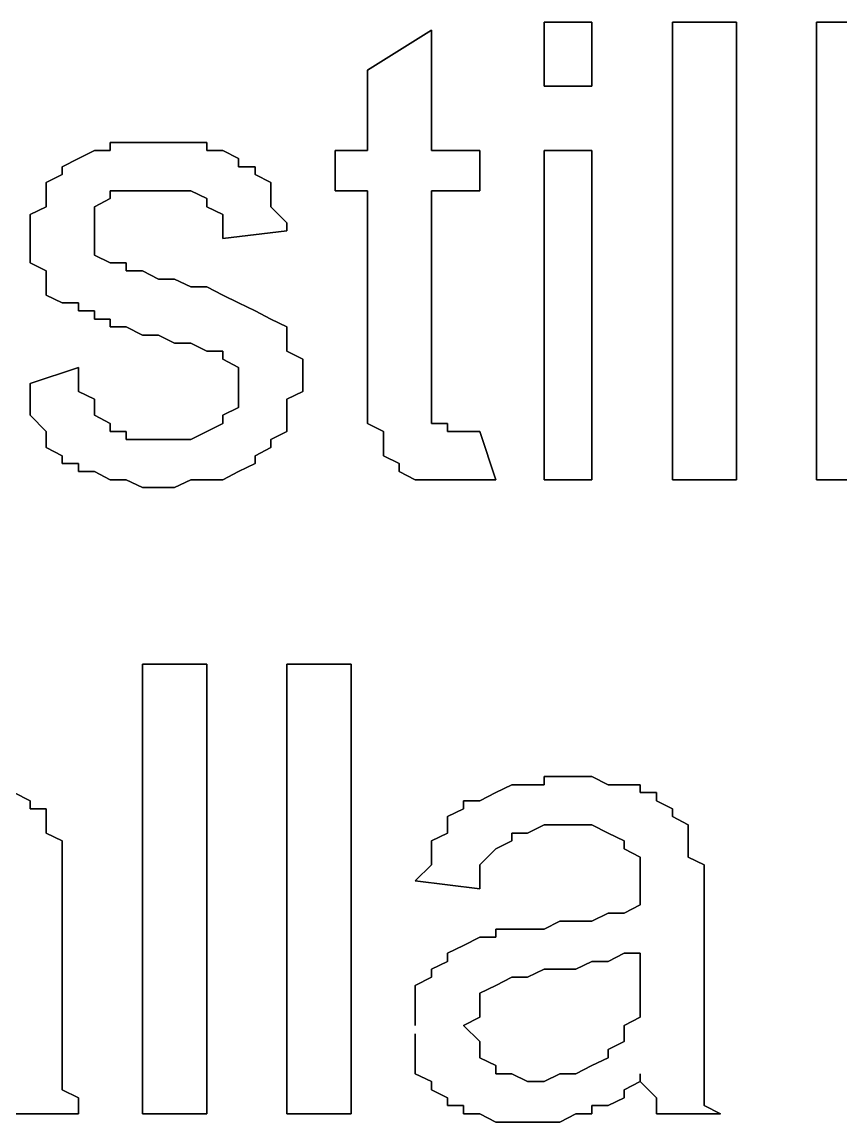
# Model space of a CAD drawing. Header units: metres. Extents: x 2.9 to 42.8, y 1.7 to 28.7.
# Drawn here: x 41.2697 to 41.4496, y 17.0162 to 17.2579 of the extents above; entities that cross this region are included whole.
import ezdxf

# ---------------------------------------------------------------- set-up
doc = ezdxf.new("R2010")
doc.units = ezdxf.units.M
doc.layers.add('GRIS', color=8, linetype='Continuous')

msp = doc.modelspace()

# ---------------------------------------------------------------- linework, layer by layer
at = {"layer": 'GRIS', "lineweight": -3}
for points in [[(41.3949, 17.2579), (41.3844, 17.2579), (41.3949, 17.2579)], [(41.3844, 17.2579), (41.3844, 17.2438), (41.3844, 17.2579)], [(41.3949, 17.2438), (41.3949, 17.2579), (41.3949, 17.2438)], [(41.4267, 17.2579), (41.4126, 17.2579), (41.4267, 17.2579)], [(41.4126, 17.2579), (41.4126, 17.1573), (41.4126, 17.2579)], [(41.4267, 17.1573), (41.4267, 17.2579), (41.4267, 17.1573)], [(41.4584, 17.2579), (41.4443, 17.2579), (41.4584, 17.2579)], [(41.4443, 17.2579), (41.4443, 17.1573), (41.4443, 17.2579)], [(41.3597, 17.2561), (41.3456, 17.2473), (41.3597, 17.2561)], [(41.3597, 17.2297), (41.3597, 17.2561), (41.3597, 17.2297)], [(41.3456, 17.2473), (41.3456, 17.2297), (41.3456, 17.2473)], [(41.3844, 17.2438), (41.3949, 17.2438), (41.3844, 17.2438)], [(41.2926, 17.2314), (41.2891, 17.2314), (41.2926, 17.2314)], [(41.2891, 17.2314), (41.2891, 17.2297), (41.2891, 17.2314)], [(41.2962, 17.2314), (41.2926, 17.2314), (41.2962, 17.2314)], [(41.2997, 17.2314), (41.2962, 17.2314), (41.2997, 17.2314)], [(41.3032, 17.2314), (41.2997, 17.2314), (41.3032, 17.2314)], [(41.3068, 17.2314), (41.3032, 17.2314), (41.3068, 17.2314)], [(41.3103, 17.2314), (41.3068, 17.2314), (41.3103, 17.2314)], [(41.3103, 17.2297), (41.3103, 17.2314), (41.3103, 17.2297)], [(41.2856, 17.2297), (41.2821, 17.2279), (41.2856, 17.2297)], [(41.2891, 17.2297), (41.2856, 17.2297), (41.2891, 17.2297)], [(41.3138, 17.2297), (41.3103, 17.2297), (41.3138, 17.2297)], [(41.3173, 17.2279), (41.3138, 17.2297), (41.3173, 17.2279)], [(41.3456, 17.2297), (41.3385, 17.2297), (41.3456, 17.2297)], [(41.3385, 17.2297), (41.3385, 17.2208), (41.3385, 17.2297)], [(41.3703, 17.2297), (41.3597, 17.2297), (41.3703, 17.2297)], [(41.3703, 17.2208), (41.3703, 17.2297), (41.3703, 17.2208)], [(41.3949, 17.2297), (41.3844, 17.2297), (41.3949, 17.2297)], [(41.3844, 17.2297), (41.3844, 17.1573), (41.3844, 17.2297)], [(41.3949, 17.1573), (41.3949, 17.2297), (41.3949, 17.1573)], [(41.2821, 17.2279), (41.2785, 17.2261), (41.2821, 17.2279)], [(41.2785, 17.2261), (41.2785, 17.2244), (41.2785, 17.2261)], [(41.3173, 17.2261), (41.3173, 17.2279), (41.3173, 17.2261)], [(41.3209, 17.2261), (41.3173, 17.2261), (41.3209, 17.2261)], [(41.3209, 17.2244), (41.3209, 17.2261), (41.3209, 17.2244)], [(41.2785, 17.2244), (41.275, 17.2226), (41.2785, 17.2244)], [(41.3244, 17.2226), (41.3209, 17.2244), (41.3244, 17.2226)], [(41.275, 17.2226), (41.275, 17.2191), (41.275, 17.2226)], [(41.3244, 17.2208), (41.3244, 17.2226), (41.3244, 17.2208)], [(41.275, 17.2191), (41.275, 17.2173), (41.275, 17.2191)], [(41.2856, 17.2173), (41.2891, 17.2191), (41.2856, 17.2173)], [(41.2891, 17.2191), (41.2891, 17.2208), (41.2891, 17.2191)], [(41.2891, 17.2208), (41.2926, 17.2208), (41.2891, 17.2208)], [(41.2926, 17.2208), (41.2962, 17.2208), (41.2926, 17.2208)], [(41.2962, 17.2208), (41.2997, 17.2208), (41.2962, 17.2208)], [(41.2997, 17.2208), (41.3032, 17.2208), (41.2997, 17.2208)], [(41.3032, 17.2208), (41.3068, 17.2208), (41.3032, 17.2208)], [(41.3068, 17.2208), (41.3103, 17.2191), (41.3068, 17.2208)], [(41.3103, 17.2191), (41.3103, 17.2173), (41.3103, 17.2191)], [(41.3244, 17.2191), (41.3244, 17.2208), (41.3244, 17.2191)], [(41.3244, 17.2173), (41.3244, 17.2191), (41.3244, 17.2173)], [(41.3385, 17.2208), (41.3456, 17.2208), (41.3385, 17.2208)], [(41.3456, 17.2208), (41.3456, 17.1785), (41.3456, 17.2208)], [(41.3597, 17.1785), (41.3597, 17.2208), (41.3597, 17.1785)], [(41.3597, 17.2208), (41.3703, 17.2208), (41.3597, 17.2208)], [(41.275, 17.2173), (41.2715, 17.2156), (41.275, 17.2173)], [(41.2856, 17.2156), (41.2856, 17.2173), (41.2856, 17.2156)], [(41.3103, 17.2173), (41.3138, 17.2156), (41.3103, 17.2173)], [(41.3279, 17.2138), (41.3244, 17.2173), (41.3279, 17.2138)], [(41.2715, 17.2156), (41.2715, 17.2138), (41.2715, 17.2156)], [(41.2856, 17.2138), (41.2856, 17.2156), (41.2856, 17.2138)], [(41.3138, 17.2156), (41.3138, 17.2138), (41.3138, 17.2156)], [(41.2715, 17.2138), (41.2715, 17.2103), (41.2715, 17.2138)], [(41.2856, 17.212), (41.2856, 17.2138), (41.2856, 17.212)], [(41.2856, 17.2103), (41.2856, 17.212), (41.2856, 17.2103)], [(41.3138, 17.2138), (41.3138, 17.212), (41.3138, 17.2138)], [(41.3138, 17.212), (41.3138, 17.2103), (41.3138, 17.212)], [(41.3138, 17.2103), (41.3279, 17.212), (41.3138, 17.2103)], [(41.3279, 17.212), (41.3279, 17.2138), (41.3279, 17.212)], [(41.2715, 17.2103), (41.2715, 17.2085), (41.2715, 17.2103)], [(41.2856, 17.2085), (41.2856, 17.2103), (41.2856, 17.2085)], [(41.2715, 17.2085), (41.2715, 17.205), (41.2715, 17.2085)], [(41.2856, 17.2067), (41.2856, 17.2085), (41.2856, 17.2067)], [(41.2891, 17.205), (41.2856, 17.2067), (41.2891, 17.205)], [(41.2715, 17.205), (41.275, 17.2032), (41.2715, 17.205)], [(41.2926, 17.205), (41.2891, 17.205), (41.2926, 17.205)], [(41.2926, 17.2032), (41.2926, 17.205), (41.2926, 17.2032)], [(41.275, 17.2032), (41.275, 17.2014), (41.275, 17.2032)], [(41.2962, 17.2032), (41.2926, 17.2032), (41.2962, 17.2032)], [(41.2997, 17.2014), (41.2962, 17.2032), (41.2997, 17.2014)], [(41.275, 17.2014), (41.275, 17.1997), (41.275, 17.2014)], [(41.275, 17.1997), (41.275, 17.1979), (41.275, 17.1997)], [(41.3032, 17.2014), (41.2997, 17.2014), (41.3032, 17.2014)], [(41.3068, 17.1997), (41.3032, 17.2014), (41.3068, 17.1997)], [(41.3103, 17.1997), (41.3068, 17.1997), (41.3103, 17.1997)], [(41.3138, 17.1979), (41.3103, 17.1997), (41.3138, 17.1979)], [(41.275, 17.1979), (41.2785, 17.1962), (41.275, 17.1979)], [(41.3173, 17.1962), (41.3138, 17.1979), (41.3173, 17.1962)], [(41.2785, 17.1962), (41.2821, 17.1962), (41.2785, 17.1962)], [(41.2821, 17.1962), (41.2821, 17.1944), (41.2821, 17.1962)], [(41.3209, 17.1944), (41.3173, 17.1962), (41.3209, 17.1944)], [(41.2821, 17.1944), (41.2856, 17.1944), (41.2821, 17.1944)], [(41.2856, 17.1944), (41.2856, 17.1926), (41.2856, 17.1944)], [(41.2856, 17.1926), (41.2891, 17.1926), (41.2856, 17.1926)], [(41.2891, 17.1926), (41.2891, 17.1909), (41.2891, 17.1926)], [(41.3244, 17.1926), (41.3209, 17.1944), (41.3244, 17.1926)], [(41.3279, 17.1909), (41.3244, 17.1926), (41.3279, 17.1909)], [(41.2891, 17.1909), (41.2926, 17.1909), (41.2891, 17.1909)], [(41.2926, 17.1909), (41.2962, 17.1891), (41.2926, 17.1909)], [(41.3279, 17.1891), (41.3279, 17.1909), (41.3279, 17.1891)], [(41.2962, 17.1891), (41.2997, 17.1891), (41.2962, 17.1891)], [(41.2997, 17.1891), (41.3032, 17.1873), (41.2997, 17.1891)], [(41.3032, 17.1873), (41.3068, 17.1873), (41.3032, 17.1873)], [(41.3068, 17.1873), (41.3103, 17.1856), (41.3068, 17.1873)], [(41.3279, 17.1873), (41.3279, 17.1891), (41.3279, 17.1873)], [(41.3279, 17.1856), (41.3279, 17.1873), (41.3279, 17.1856)], [(41.3103, 17.1856), (41.3138, 17.1856), (41.3103, 17.1856)], [(41.3138, 17.1856), (41.3138, 17.1838), (41.3138, 17.1856)], [(41.3314, 17.1838), (41.3279, 17.1856), (41.3314, 17.1838)], [(41.3138, 17.1838), (41.3173, 17.182), (41.3138, 17.1838)], [(41.3314, 17.1803), (41.3314, 17.1838), (41.3314, 17.1803)], [(41.2821, 17.182), (41.2715, 17.1785), (41.2821, 17.182)], [(41.2821, 17.1785), (41.2821, 17.182), (41.2821, 17.1785)], [(41.3173, 17.182), (41.3173, 17.1803), (41.3173, 17.182)], [(41.3173, 17.1803), (41.3173, 17.1767), (41.3173, 17.1803)], [(41.3314, 17.1785), (41.3314, 17.1803), (41.3314, 17.1785)], [(41.2715, 17.1785), (41.2715, 17.175), (41.2715, 17.1785)], [(41.2821, 17.1767), (41.2821, 17.1785), (41.2821, 17.1767)], [(41.3314, 17.1767), (41.3314, 17.1785), (41.3314, 17.1767)], [(41.3456, 17.1785), (41.3456, 17.175), (41.3456, 17.1785)], [(41.3597, 17.175), (41.3597, 17.1785), (41.3597, 17.175)], [(41.2856, 17.175), (41.2821, 17.1767), (41.2856, 17.175)], [(41.3173, 17.1767), (41.3173, 17.175), (41.3173, 17.1767)], [(41.3279, 17.175), (41.3314, 17.1767), (41.3279, 17.175)], [(41.2715, 17.175), (41.2715, 17.1732), (41.2715, 17.175)], [(41.2715, 17.1732), (41.2715, 17.1715), (41.2715, 17.1732)], [(41.2856, 17.1715), (41.2856, 17.175), (41.2856, 17.1715)], [(41.3173, 17.1732), (41.3138, 17.1715), (41.3173, 17.1732)], [(41.3173, 17.175), (41.3173, 17.1732), (41.3173, 17.175)], [(41.3279, 17.1715), (41.3279, 17.175), (41.3279, 17.1715)], [(41.3456, 17.175), (41.3456, 17.1715), (41.3456, 17.175)], [(41.3597, 17.1732), (41.3597, 17.175), (41.3597, 17.1732)], [(41.3597, 17.1715), (41.3597, 17.1732), (41.3597, 17.1715)], [(41.2715, 17.1715), (41.275, 17.1679), (41.2715, 17.1715)], [(41.2891, 17.1697), (41.2856, 17.1715), (41.2891, 17.1697)], [(41.3138, 17.1715), (41.3138, 17.1697), (41.3138, 17.1715)], [(41.3279, 17.1697), (41.3279, 17.1715), (41.3279, 17.1697)], [(41.3456, 17.1715), (41.3456, 17.1697), (41.3456, 17.1715)], [(41.3597, 17.1697), (41.3597, 17.1715), (41.3597, 17.1697)], [(41.2891, 17.1679), (41.2891, 17.1697), (41.2891, 17.1679)], [(41.3138, 17.1697), (41.3103, 17.1679), (41.3138, 17.1697)], [(41.3279, 17.1679), (41.3279, 17.1697), (41.3279, 17.1679)], [(41.3456, 17.1697), (41.3491, 17.1679), (41.3456, 17.1697)], [(41.3632, 17.1697), (41.3597, 17.1697), (41.3632, 17.1697)], [(41.3632, 17.1679), (41.3632, 17.1697), (41.3632, 17.1679)], [(41.275, 17.1679), (41.275, 17.1662), (41.275, 17.1679)], [(41.275, 17.1662), (41.275, 17.1644), (41.275, 17.1662)], [(41.2926, 17.1679), (41.2891, 17.1679), (41.2926, 17.1679)], [(41.2926, 17.1662), (41.2926, 17.1679), (41.2926, 17.1662)], [(41.2962, 17.1662), (41.2926, 17.1662), (41.2962, 17.1662)], [(41.2997, 17.1662), (41.2962, 17.1662), (41.2997, 17.1662)], [(41.3032, 17.1662), (41.2997, 17.1662), (41.3032, 17.1662)], [(41.3068, 17.1662), (41.3032, 17.1662), (41.3068, 17.1662)], [(41.3103, 17.1679), (41.3068, 17.1662), (41.3103, 17.1679)], [(41.3244, 17.1662), (41.3279, 17.1679), (41.3244, 17.1662)], [(41.3244, 17.1644), (41.3244, 17.1662), (41.3244, 17.1644)], [(41.3491, 17.1679), (41.3491, 17.1662), (41.3491, 17.1679)], [(41.3491, 17.1662), (41.3491, 17.1644), (41.3491, 17.1662)], [(41.3667, 17.1679), (41.3632, 17.1679), (41.3667, 17.1679)], [(41.3703, 17.1679), (41.3667, 17.1679), (41.3703, 17.1679)], [(41.3738, 17.1573), (41.3703, 17.1679), (41.3738, 17.1573)], [(41.275, 17.1644), (41.2785, 17.1626), (41.275, 17.1644)], [(41.3209, 17.1626), (41.3244, 17.1644), (41.3209, 17.1626)], [(41.3491, 17.1644), (41.3491, 17.1626), (41.3491, 17.1644)], [(41.2785, 17.1626), (41.2785, 17.1609), (41.2785, 17.1626)], [(41.2785, 17.1609), (41.2821, 17.1609), (41.2785, 17.1609)], [(41.2821, 17.1609), (41.2821, 17.1591), (41.2821, 17.1609)], [(41.3173, 17.1591), (41.3209, 17.1609), (41.3173, 17.1591)], [(41.3209, 17.1609), (41.3209, 17.1626), (41.3209, 17.1609)], [(41.3491, 17.1626), (41.3526, 17.1609), (41.3491, 17.1626)], [(41.3526, 17.1609), (41.3526, 17.1591), (41.3526, 17.1609)], [(41.2821, 17.1591), (41.2856, 17.1591), (41.2821, 17.1591)], [(41.2856, 17.1591), (41.2891, 17.1573), (41.2856, 17.1591)], [(41.3138, 17.1573), (41.3173, 17.1591), (41.3138, 17.1573)], [(41.3526, 17.1591), (41.3561, 17.1573), (41.3526, 17.1591)], [(41.2891, 17.1573), (41.2926, 17.1573), (41.2891, 17.1573)], [(41.2926, 17.1573), (41.2962, 17.1556), (41.2926, 17.1573)], [(41.3032, 17.1556), (41.3068, 17.1573), (41.3032, 17.1556)], [(41.3068, 17.1573), (41.3103, 17.1573), (41.3068, 17.1573)], [(41.3103, 17.1573), (41.3138, 17.1573), (41.3103, 17.1573)], [(41.3561, 17.1573), (41.3597, 17.1573), (41.3561, 17.1573)], [(41.3597, 17.1573), (41.3632, 17.1573), (41.3597, 17.1573)], [(41.3632, 17.1573), (41.3667, 17.1573), (41.3632, 17.1573)], [(41.3667, 17.1573), (41.3703, 17.1573), (41.3667, 17.1573)], [(41.3703, 17.1573), (41.3738, 17.1573), (41.3703, 17.1573)], [(41.3844, 17.1573), (41.3949, 17.1573), (41.3844, 17.1573)], [(41.4126, 17.1573), (41.4267, 17.1573), (41.4126, 17.1573)], [(41.4443, 17.1573), (41.4584, 17.1573), (41.4443, 17.1573)], [(41.2962, 17.1556), (41.2997, 17.1556), (41.2962, 17.1556)], [(41.2997, 17.1556), (41.3032, 17.1556), (41.2997, 17.1556)], [(41.3103, 17.1168), (41.2962, 17.1168), (41.3103, 17.1168)], [(41.2962, 17.1168), (41.2962, 17.018), (41.2962, 17.1168)], [(41.3103, 17.018), (41.3103, 17.1168), (41.3103, 17.018)], [(41.342, 17.1168), (41.3279, 17.1168), (41.342, 17.1168)], [(41.3279, 17.1168), (41.3279, 17.018), (41.3279, 17.1168)], [(41.342, 17.018), (41.342, 17.1168), (41.342, 17.018)], [(41.3879, 17.0921), (41.3844, 17.0921), (41.3879, 17.0921)], [(41.3844, 17.0921), (41.3844, 17.0903), (41.3844, 17.0921)], [(41.3914, 17.0921), (41.3879, 17.0921), (41.3914, 17.0921)], [(41.3949, 17.0921), (41.3914, 17.0921), (41.3949, 17.0921)], [(41.3985, 17.0903), (41.3949, 17.0921), (41.3985, 17.0903)], [(41.2715, 17.0868), (41.2679, 17.0886), (41.2715, 17.0868)], [(41.3738, 17.0886), (41.3703, 17.0868), (41.3738, 17.0886)], [(41.3773, 17.0903), (41.3738, 17.0886), (41.3773, 17.0903)], [(41.3808, 17.0903), (41.3773, 17.0903), (41.3808, 17.0903)], [(41.3844, 17.0903), (41.3808, 17.0903), (41.3844, 17.0903)], [(41.402, 17.0903), (41.3985, 17.0903), (41.402, 17.0903)], [(41.4055, 17.0903), (41.402, 17.0903), (41.4055, 17.0903)], [(41.4055, 17.0886), (41.4055, 17.0903), (41.4055, 17.0886)], [(41.4091, 17.0886), (41.4055, 17.0886), (41.4091, 17.0886)], [(41.4091, 17.0868), (41.4091, 17.0886), (41.4091, 17.0868)], [(41.2715, 17.085), (41.2715, 17.0868), (41.2715, 17.085)], [(41.3703, 17.0868), (41.3667, 17.0868), (41.3703, 17.0868)], [(41.3667, 17.0868), (41.3667, 17.085), (41.3667, 17.0868)], [(41.4126, 17.085), (41.4091, 17.0868), (41.4126, 17.085)], [(41.275, 17.085), (41.2715, 17.085), (41.275, 17.085)], [(41.275, 17.0833), (41.275, 17.085), (41.275, 17.0833)], [(41.3667, 17.085), (41.3632, 17.0833), (41.3667, 17.085)], [(41.4126, 17.0833), (41.4126, 17.085), (41.4126, 17.0833)], [(41.275, 17.0815), (41.275, 17.0833), (41.275, 17.0815)], [(41.275, 17.0797), (41.275, 17.0815), (41.275, 17.0797)], [(41.3632, 17.0833), (41.3632, 17.0815), (41.3632, 17.0833)], [(41.3632, 17.0815), (41.3632, 17.0797), (41.3632, 17.0815)], [(41.3808, 17.0797), (41.3844, 17.0815), (41.3808, 17.0797)], [(41.3844, 17.0815), (41.3879, 17.0815), (41.3844, 17.0815)], [(41.3879, 17.0815), (41.3914, 17.0815), (41.3879, 17.0815)], [(41.3914, 17.0815), (41.3949, 17.0815), (41.3914, 17.0815)], [(41.3949, 17.0815), (41.3985, 17.0797), (41.3949, 17.0815)], [(41.4161, 17.0815), (41.4126, 17.0833), (41.4161, 17.0815)], [(41.4161, 17.0797), (41.4161, 17.0815), (41.4161, 17.0797)], [(41.2785, 17.078), (41.275, 17.0797), (41.2785, 17.078)], [(41.3632, 17.0797), (41.3597, 17.078), (41.3632, 17.0797)], [(41.3773, 17.078), (41.3773, 17.0797), (41.3773, 17.078)], [(41.3773, 17.0797), (41.3808, 17.0797), (41.3773, 17.0797)], [(41.3985, 17.0797), (41.402, 17.078), (41.3985, 17.0797)], [(41.4161, 17.078), (41.4161, 17.0797), (41.4161, 17.078)], [(41.2785, 17.0762), (41.2785, 17.078), (41.2785, 17.0762)], [(41.2785, 17.0744), (41.2785, 17.0762), (41.2785, 17.0744)], [(41.3597, 17.078), (41.3597, 17.0762), (41.3597, 17.078)], [(41.3597, 17.0762), (41.3597, 17.0744), (41.3597, 17.0762)], [(41.3703, 17.0727), (41.3738, 17.0762), (41.3703, 17.0727)], [(41.3738, 17.0762), (41.3773, 17.078), (41.3738, 17.0762)], [(41.402, 17.078), (41.402, 17.0762), (41.402, 17.078)], [(41.402, 17.0762), (41.4055, 17.0744), (41.402, 17.0762)], [(41.4161, 17.0762), (41.4161, 17.078), (41.4161, 17.0762)], [(41.4161, 17.0744), (41.4161, 17.0762), (41.4161, 17.0744)], [(41.2785, 17.0727), (41.2785, 17.0744), (41.2785, 17.0727)], [(41.3597, 17.0744), (41.3597, 17.0727), (41.3597, 17.0744)], [(41.4055, 17.0744), (41.4055, 17.0727), (41.4055, 17.0744)], [(41.4196, 17.0727), (41.4161, 17.0744), (41.4196, 17.0727)], [(41.2785, 17.0692), (41.2785, 17.0727), (41.2785, 17.0692)], [(41.3597, 17.0727), (41.3561, 17.0692), (41.3597, 17.0727)], [(41.3703, 17.0709), (41.3703, 17.0727), (41.3703, 17.0709)], [(41.4055, 17.0727), (41.4055, 17.0692), (41.4055, 17.0727)], [(41.4196, 17.0692), (41.4196, 17.0727), (41.4196, 17.0692)], [(41.2785, 17.0674), (41.2785, 17.0692), (41.2785, 17.0674)], [(41.3561, 17.0692), (41.3703, 17.0674), (41.3561, 17.0692)], [(41.3703, 17.0692), (41.3703, 17.0709), (41.3703, 17.0692)], [(41.3703, 17.0674), (41.3703, 17.0692), (41.3703, 17.0674)], [(41.4055, 17.0692), (41.4055, 17.0674), (41.4055, 17.0692)], [(41.4196, 17.0674), (41.4196, 17.0692), (41.4196, 17.0674)], [(41.2785, 17.0639), (41.2785, 17.0674), (41.2785, 17.0639)], [(41.4055, 17.0674), (41.4055, 17.0656), (41.4055, 17.0674)], [(41.4196, 17.0639), (41.4196, 17.0674), (41.4196, 17.0639)], [(41.4055, 17.0656), (41.4055, 17.0639), (41.4055, 17.0656)], [(41.2785, 17.048), (41.2785, 17.0639), (41.2785, 17.048)], [(41.3985, 17.0621), (41.3949, 17.0603), (41.3985, 17.0621)], [(41.402, 17.0621), (41.3985, 17.0621), (41.402, 17.0621)], [(41.4055, 17.0639), (41.402, 17.0621), (41.4055, 17.0639)], [(41.4196, 17.048), (41.4196, 17.0639), (41.4196, 17.048)], [(41.3879, 17.0603), (41.3844, 17.0586), (41.3879, 17.0603)], [(41.3914, 17.0603), (41.3879, 17.0603), (41.3914, 17.0603)], [(41.3949, 17.0603), (41.3914, 17.0603), (41.3949, 17.0603)], [(41.3703, 17.0568), (41.3667, 17.055), (41.3703, 17.0568)], [(41.3738, 17.0568), (41.3703, 17.0568), (41.3738, 17.0568)], [(41.3773, 17.0586), (41.3738, 17.0586), (41.3773, 17.0586)], [(41.3738, 17.0586), (41.3738, 17.0568), (41.3738, 17.0586)], [(41.3808, 17.0586), (41.3773, 17.0586), (41.3808, 17.0586)], [(41.3844, 17.0586), (41.3808, 17.0586), (41.3844, 17.0586)], [(41.3667, 17.055), (41.3632, 17.0533), (41.3667, 17.055)], [(41.3632, 17.0533), (41.3632, 17.0515), (41.3632, 17.0533)], [(41.3985, 17.0515), (41.402, 17.0533), (41.3985, 17.0515)], [(41.402, 17.0533), (41.4055, 17.0533), (41.402, 17.0533)], [(41.4055, 17.0533), (41.4055, 17.0498), (41.4055, 17.0533)], [(41.3632, 17.0515), (41.3597, 17.0498), (41.3632, 17.0515)], [(41.3597, 17.0498), (41.3597, 17.048), (41.3597, 17.0498)], [(41.3808, 17.048), (41.3844, 17.0498), (41.3808, 17.048)], [(41.3844, 17.0498), (41.3879, 17.0498), (41.3844, 17.0498)], [(41.3879, 17.0498), (41.3914, 17.0498), (41.3879, 17.0498)], [(41.3914, 17.0498), (41.3949, 17.0515), (41.3914, 17.0498)], [(41.3949, 17.0515), (41.3985, 17.0515), (41.3949, 17.0515)], [(41.4055, 17.0498), (41.4055, 17.048), (41.4055, 17.0498)], [(41.2785, 17.0445), (41.2785, 17.048), (41.2785, 17.0445)], [(41.3597, 17.048), (41.3561, 17.0462), (41.3597, 17.048)], [(41.3738, 17.0462), (41.3773, 17.048), (41.3738, 17.0462)], [(41.3773, 17.048), (41.3808, 17.048), (41.3773, 17.048)], [(41.4055, 17.048), (41.4055, 17.0462), (41.4055, 17.048)], [(41.4196, 17.0445), (41.4196, 17.048), (41.4196, 17.0445)], [(41.3561, 17.0462), (41.3561, 17.0445), (41.3561, 17.0462)], [(41.3703, 17.0445), (41.3738, 17.0462), (41.3703, 17.0445)], [(41.4055, 17.0462), (41.4055, 17.0427), (41.4055, 17.0462)], [(41.2785, 17.0409), (41.2785, 17.0445), (41.2785, 17.0409)], [(41.3561, 17.0445), (41.3561, 17.0409), (41.3561, 17.0445)], [(41.3703, 17.0427), (41.3703, 17.0445), (41.3703, 17.0427)], [(41.3703, 17.0409), (41.3703, 17.0427), (41.3703, 17.0409)], [(41.4055, 17.0427), (41.4055, 17.0409), (41.4055, 17.0427)], [(41.4196, 17.0409), (41.4196, 17.0445), (41.4196, 17.0409)], [(41.2785, 17.0374), (41.2785, 17.0409), (41.2785, 17.0374)], [(41.3561, 17.0409), (41.3561, 17.0392), (41.3561, 17.0409)], [(41.3703, 17.0392), (41.3703, 17.0409), (41.3703, 17.0392)], [(41.4055, 17.0409), (41.4055, 17.0392), (41.4055, 17.0409)], [(41.4196, 17.0374), (41.4196, 17.0409), (41.4196, 17.0374)], [(41.3561, 17.0392), (41.3561, 17.0374), (41.3561, 17.0392)], [(41.3667, 17.0374), (41.3703, 17.0392), (41.3667, 17.0374)], [(41.4055, 17.0392), (41.402, 17.0374), (41.4055, 17.0392)], [(41.2785, 17.0356), (41.2785, 17.0374), (41.2785, 17.0356)], [(41.2785, 17.0321), (41.2785, 17.0356), (41.2785, 17.0321)], [(41.3561, 17.0356), (41.3561, 17.0339), (41.3561, 17.0356)], [(41.3703, 17.0339), (41.3667, 17.0374), (41.3703, 17.0339)], [(41.402, 17.0374), (41.402, 17.0356), (41.402, 17.0374)], [(41.402, 17.0356), (41.402, 17.0339), (41.402, 17.0356)], [(41.4196, 17.0356), (41.4196, 17.0374), (41.4196, 17.0356)], [(41.4196, 17.0321), (41.4196, 17.0356), (41.4196, 17.0321)], [(41.3561, 17.0339), (41.3561, 17.0321), (41.3561, 17.0339)], [(41.3703, 17.0321), (41.3703, 17.0339), (41.3703, 17.0321)], [(41.402, 17.0339), (41.3985, 17.0321), (41.402, 17.0339)], [(41.2785, 17.0303), (41.2785, 17.0321), (41.2785, 17.0303)], [(41.2785, 17.0286), (41.2785, 17.0303), (41.2785, 17.0286)], [(41.3561, 17.0321), (41.3561, 17.0286), (41.3561, 17.0321)], [(41.3703, 17.0303), (41.3703, 17.0321), (41.3703, 17.0303)], [(41.3738, 17.0286), (41.3703, 17.0303), (41.3738, 17.0286)], [(41.3985, 17.0303), (41.3949, 17.0286), (41.3985, 17.0303)], [(41.3985, 17.0321), (41.3985, 17.0303), (41.3985, 17.0321)], [(41.4196, 17.0303), (41.4196, 17.0321), (41.4196, 17.0303)], [(41.4196, 17.0286), (41.4196, 17.0303), (41.4196, 17.0286)], [(41.2785, 17.0268), (41.2785, 17.0286), (41.2785, 17.0268)], [(41.3561, 17.0286), (41.3561, 17.0268), (41.3561, 17.0286)], [(41.3738, 17.0268), (41.3738, 17.0286), (41.3738, 17.0268)], [(41.3949, 17.0286), (41.3914, 17.0268), (41.3949, 17.0286)], [(41.4196, 17.0268), (41.4196, 17.0286), (41.4196, 17.0268)], [(41.2785, 17.0233), (41.2785, 17.0268), (41.2785, 17.0233)], [(41.3561, 17.0268), (41.3597, 17.0251), (41.3561, 17.0268)], [(41.3773, 17.0268), (41.3738, 17.0268), (41.3773, 17.0268)], [(41.3808, 17.0251), (41.3773, 17.0268), (41.3808, 17.0251)], [(41.3879, 17.0268), (41.3844, 17.0251), (41.3879, 17.0268)], [(41.3914, 17.0268), (41.3879, 17.0268), (41.3914, 17.0268)], [(41.4055, 17.0268), (41.4055, 17.0251), (41.4055, 17.0268)], [(41.4055, 17.0251), (41.4055, 17.0268), (41.4055, 17.0251)], [(41.4196, 17.0233), (41.4196, 17.0268), (41.4196, 17.0233)], [(41.2821, 17.0215), (41.2785, 17.0233), (41.2821, 17.0215)], [(41.3597, 17.0251), (41.3597, 17.0233), (41.3597, 17.0251)], [(41.3597, 17.0233), (41.3632, 17.0215), (41.3597, 17.0233)], [(41.3844, 17.0251), (41.3808, 17.0251), (41.3844, 17.0251)], [(41.402, 17.0233), (41.4055, 17.0251), (41.402, 17.0233)], [(41.402, 17.0215), (41.402, 17.0233), (41.402, 17.0215)], [(41.4055, 17.0251), (41.4091, 17.0215), (41.4055, 17.0251)], [(41.4196, 17.0215), (41.4196, 17.0233), (41.4196, 17.0215)], [(41.2821, 17.0198), (41.2821, 17.0215), (41.2821, 17.0198)], [(41.3632, 17.0215), (41.3632, 17.0198), (41.3632, 17.0215)], [(41.3985, 17.0198), (41.402, 17.0215), (41.3985, 17.0198)], [(41.4091, 17.0215), (41.4091, 17.0198), (41.4091, 17.0215)], [(41.4196, 17.0198), (41.4196, 17.0215), (41.4196, 17.0198)], [(41.2821, 17.018), (41.2821, 17.0198), (41.2821, 17.018)], [(41.3632, 17.0198), (41.3667, 17.0198), (41.3632, 17.0198)], [(41.3667, 17.0198), (41.3667, 17.018), (41.3667, 17.0198)], [(41.3949, 17.018), (41.3949, 17.0198), (41.3949, 17.018)], [(41.3949, 17.0198), (41.3985, 17.0198), (41.3949, 17.0198)], [(41.4091, 17.0198), (41.4091, 17.018), (41.4091, 17.0198)], [(41.4232, 17.018), (41.4196, 17.0198), (41.4232, 17.018)], [(41.2679, 17.018), (41.2821, 17.018), (41.2679, 17.018)], [(41.2962, 17.018), (41.3103, 17.018), (41.2962, 17.018)], [(41.3279, 17.018), (41.342, 17.018), (41.3279, 17.018)], [(41.3667, 17.018), (41.3703, 17.018), (41.3667, 17.018)], [(41.3703, 17.018), (41.3738, 17.0162), (41.3703, 17.018)], [(41.3738, 17.0162), (41.3773, 17.0162), (41.3738, 17.0162)], [(41.3773, 17.0162), (41.3808, 17.0162), (41.3773, 17.0162)], [(41.3808, 17.0162), (41.3844, 17.0162), (41.3808, 17.0162)], [(41.3844, 17.0162), (41.3879, 17.0162), (41.3844, 17.0162)], [(41.3879, 17.0162), (41.3914, 17.018), (41.3879, 17.0162)], [(41.3914, 17.018), (41.3949, 17.018), (41.3914, 17.018)], [(41.4091, 17.018), (41.4232, 17.018), (41.4091, 17.018)]]:
    msp.add_lwpolyline(points, dxfattribs=at)

doc.saveas('drawing.dxf')
